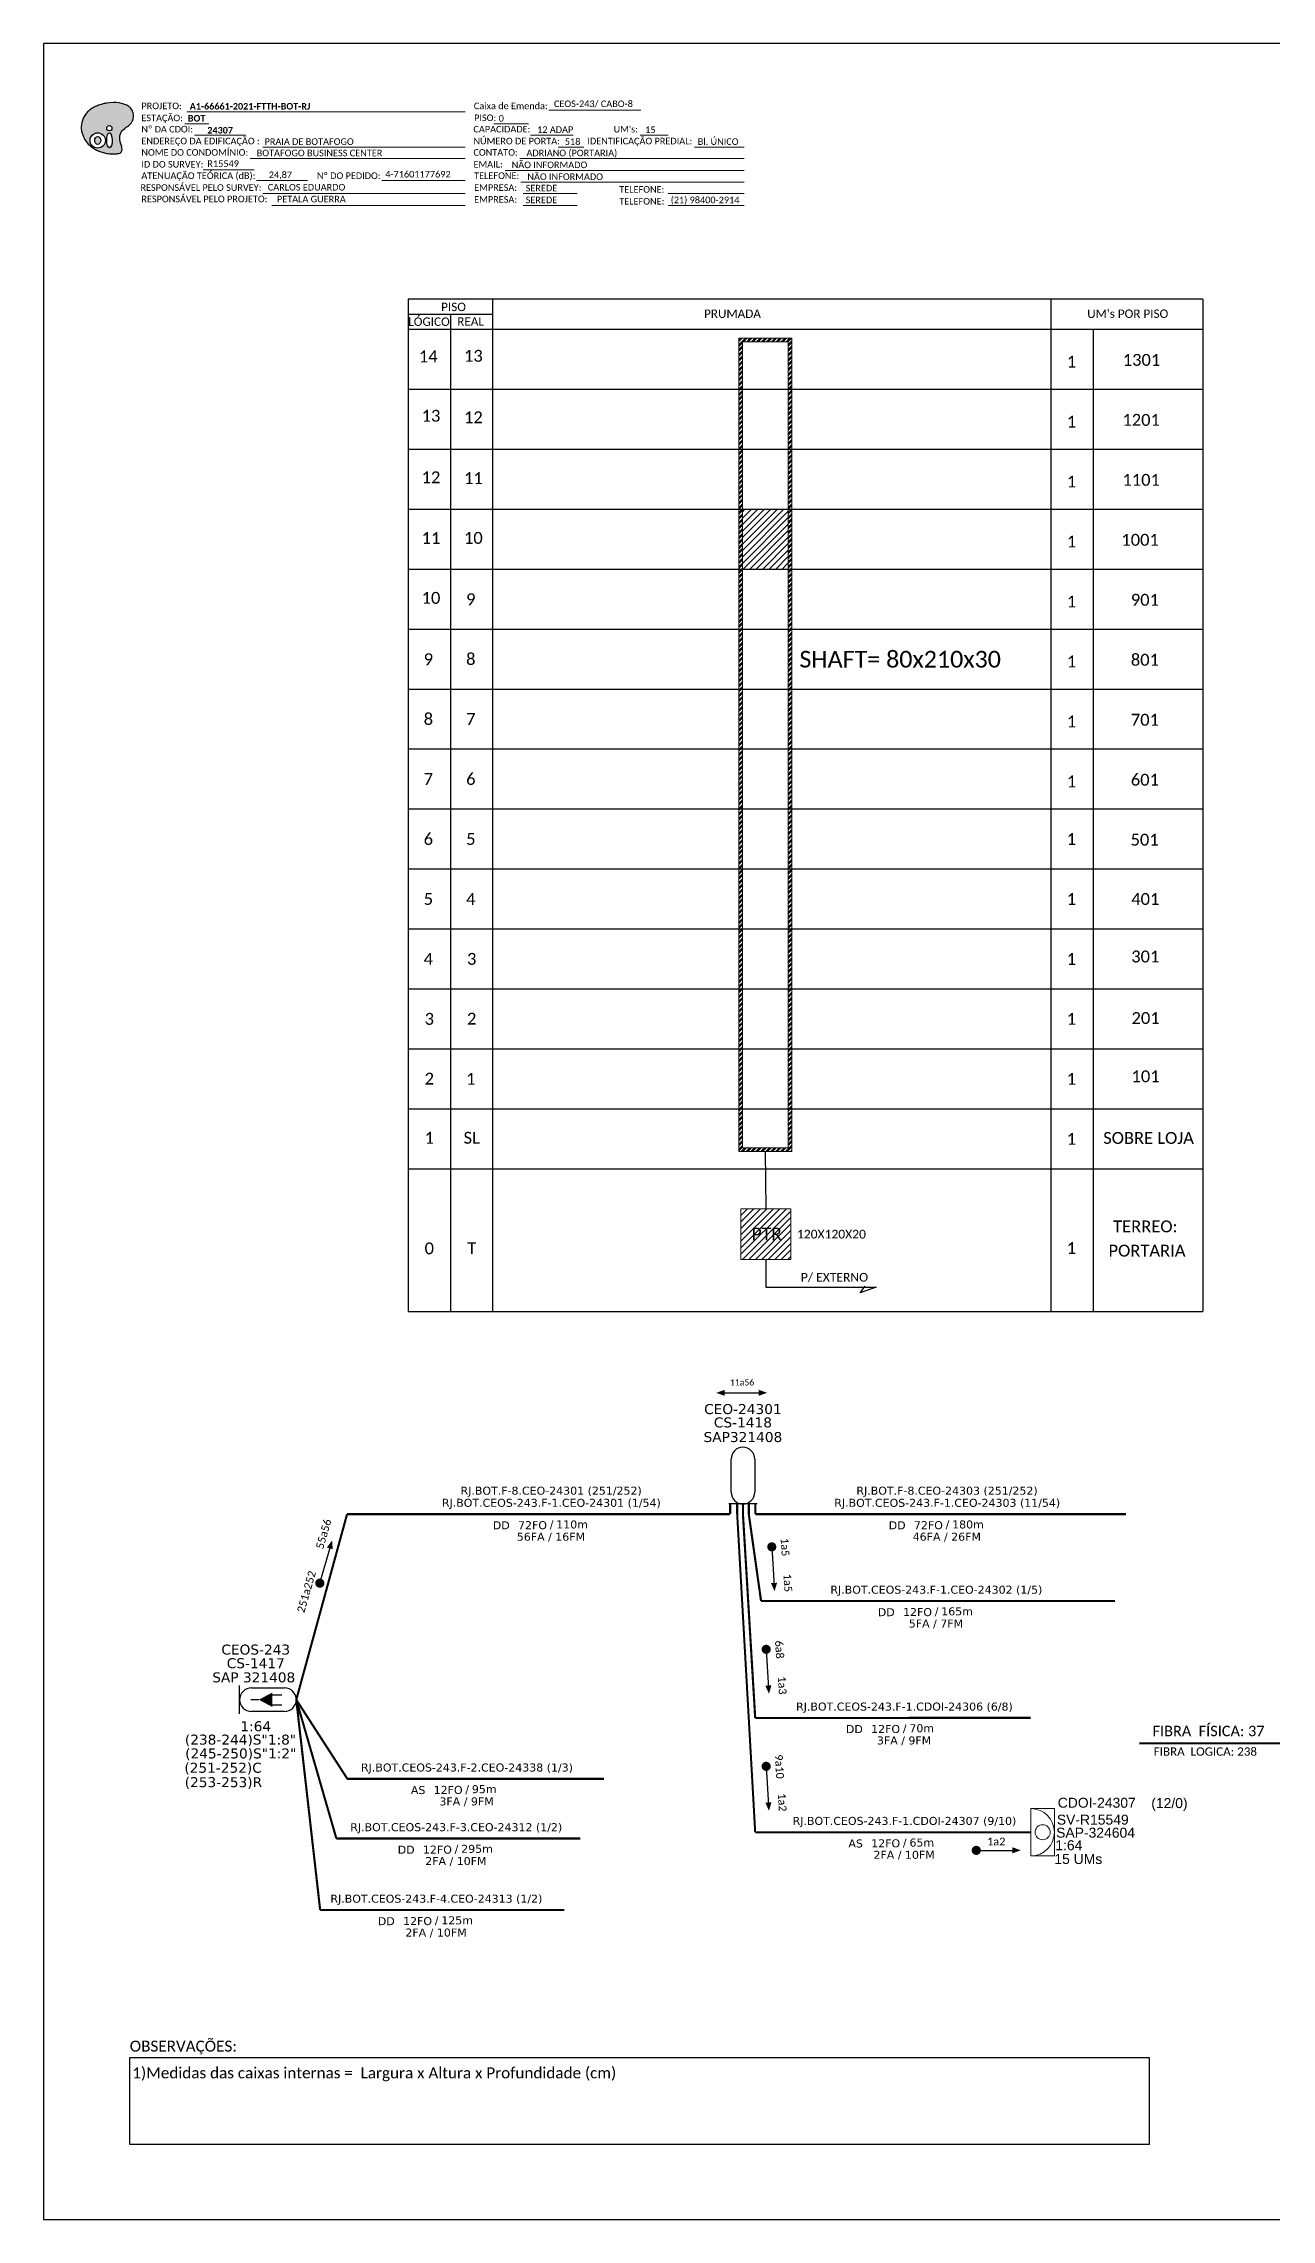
# Model space of a CAD drawing. Extents: x -4 to 839, y 1 to 595.
# Drawn here: x -4 to 331, y 1 to 595 of the extents above; entities that cross this region are included whole.
import ezdxf
from ezdxf.enums import TextEntityAlignment as Align

# ---------------------------------------------------------------- set-up
doc = ezdxf.new("R2010")
doc.units = 0
for name, color, linetype, lineweight in [("20.0-LEGENDA DOS CDO'S", 1, 'Continuous', 0), ('20.1-CDO_INTERIOR', 1, 'Continuous', 0), ('40.1-ETIQUETAS', 1, 'Continuous', 20)]:
    doc.layers.add(name, color=color, linetype=linetype, lineweight=lineweight)
for name, color, linetype in [('20.4-CEOS', 1, 'Continuous'), ('CAP a instalar', 1, 'Continuous'), ('SETA', 7, 'Continuous'), ('UNIFILAR', 7, 'Continuous')]:
    doc.layers.add(name, color=color, linetype=linetype)
doc.styles.add('ARIAL', font='arial.ttf')
doc.styles.add('MtXpl_Calibri', font='calibri.ttf')
doc.styles.add('siredit', font='verdana.ttf')
doc.styles.add('WMF-Calibri0', font='calibri.ttf')
doc.styles.add('WMF-Calibri1', font='calibrib.ttf')
doc.linetypes.add('FENCELINE1', pattern='A,0.25,-0.1,[133,ltypeshp.shx,S=0.1,R=0,X=-0.1,Y=0],-0.1,1', length=1.45)

# ---------------------------------------------------------------- blocks, each defined once
blk = doc.blocks.new('OI')
h = blk.add_hatch(color=40)
edge = h.paths.add_edge_path()
edge.add_spline(control_points=[(4.35, -0.67), (3.92, -0.99), (3.26, -1.5), (2.81, -2.59), (2.9, -3.5), (3.06, -4.27), (3.31, -4.85), (3.37, -5.39), (3.4, -5.88), (3.2, -6.4), (2.54, -6.61), (1.65, -6.63), (0.55, -6.67), (-0.56, -6.42), (-1.61, -6.14), (-2.77, -5.61), (-3.92, -4.77), (-4.89, -3.7), (-5.34, -2.65), (-5.6, -1.94), (-5.85, -0.96), (-5.71, 0.47), (-5.1, 2.02), (-4.14, 3.02), (-3.3, 3.61), (-2.37, 4.16), (-1.36, 4.44), (-0.56, 4.7), (0.79, 4.85), (2.24, 4.97), (3.79, 4.57), (4.67, 4.21), (5.44, 3.65), (5.76, 2.99), (6.03, 2.21), (6.01, 1.46), (5.72, 0.64), (5.31, 0.08), (4.88, -0.38), (4.51, -0.55), (4.35, -0.67)], knot_values=[0, 0, 0, 0, 1.60434, 2.417191, 3.427595, 4.282808, 4.776746, 5.304182, 5.888771, 6.258406, 6.858137, 7.79129, 8.986195, 10.124242, 11.187857, 12.242908, 13.953784, 15.414161, 16.515391, 17.349188, 17.675853, 19.552021, 21.515531, 22.568638, 23.63245, 24.621084, 25.782718, 26.745347, 27.142653, 29.870543, 31.004649, 31.921532, 32.709589, 33.801391, 34.042471, 35.192333, 35.971461, 36.628871, 37.254359, 37.836911, 37.836911, 37.836911, 37.836911], degree=3, periodic=0)
h.paths.add_polyline_path([(1.13, -0.87, -1), (-0.04, -0.87, -1)], flags=16)
edge = h.paths.add_edge_path(flags=16)
edge.add_ellipse((0.56, -3.59), major_axis=(-0.02, 1.71), ratio=0.361305, start_angle=0, end_angle=360)
h.paths.add_polyline_path([(-0.36, -3.62, -1), (-3.8, -3.62, -1)], flags=16)
edge = h.paths.add_edge_path(flags=0)
edge.add_ellipse((-2.08, -3.62), major_axis=(0, 0.885), ratio=0.758294, start_angle=0, end_angle=360)
at = {"color": 40}
for centre, radius in [((-2.08, -3.62), 1.72), ((0.54, -0.87), 0.587)]:
    blk.add_circle(centre, radius, dxfattribs=at)
blk.add_ellipse((-2.08, -3.62), major_axis=(0, 0.885), ratio=0.758294, start_param=-3.141592653589792, end_param=3.141592653589792, dxfattribs=at)
blk.add_ellipse((0.56, -3.59), major_axis=(-0.02, 1.71), ratio=0.361305, dxfattribs=at)
at = {"color": 40, "start_tangent": (-0.800898, -0.598801), "end_tangent": (-0.800898, -0.598801)}
blk.add_spline([(4.35, -0.67), (3.2, -1.78), (2.9, -2.54), (2.92, -3.55), (3.12, -4.38), (3.28, -4.85), (3.37, -5.37), (3.35, -5.95), (3.2, -6.29), (2.66, -6.55), (1.73, -6.63), (0.54, -6.62), (-0.58, -6.41), (-1.6, -6.11), (-2.56, -5.67), (-3.95, -4.67), (-4.89, -3.56), (-5.37, -2.56), (-5.64, -1.78), (-5.72, -1.46), (-5.63, 0.42), (-4.84, 2.22), (-4.13, 2.99), (-3.27, 3.62), (-2.4, 4.09), (-1.3, 4.47), (-0.37, 4.72), (0.02, 4.77), (2.75, 4.8), (3.85, 4.53), (4.69, 4.16), (5.31, 3.68), (5.85, 2.73), (5.93, 2.5), (5.94, 1.35), (5.67, 0.62), (5.29, 0.08), (4.84, -0.36), (4.35, -0.67)], degree=3, dxfattribs=at)
blk = doc.blocks.new('CEOS_RP_CT_DRT')
at = {"layer": '20.4-CEOS', "color": 0}
for p, q in [((-4.54, 1.19), (-1.19, 1.19)), ((-1.19, -1.19), (-4.54, -1.19))]:
    blk.add_line(p, q, dxfattribs=at)
for points in [[(-5.73, -1.43), (-5.73, 1.44)], [(-3.79, 0), (-4.59, 0)], [(-2.47, 0.48), (-1.45, 0.48)], [(-2.47, -0.52), (-1.45, -0.52)]]:
    blk.add_lwpolyline(points, dxfattribs=at)
blk.add_lwpolyline([(-3.79, 0, 0, 1.47, 0), (-2.41, 0, 1.47, 1.47, 0)], format="xyseb", dxfattribs=at)
for centre, start, end in [((-4.54, 0), 90, 270), ((-1.19, 0), 270, 90)]:
    blk.add_arc(centre, 1.19, start, end, dxfattribs=at)
at = {"layer": '20.4-CEOS', "color": 7, "style": 'siredit'}
for tag, p in [('Nº_DA_CEOS', (-2.86, 5.6)), ('LOCAL', (-2.86, 4.24)), ('SAP', (-2.86, 2.78)), ('RACIO_SPLITAGEM', (-2.86, -1.88)), ('FIBRAS_SPLITTER', (-2.86, -3.58)), ('RESERVA_FINAIS', (-2.86, -6.39)), ('FIBRAS_TOP_C', (-2.86, -5.08))]:
    blk.add_attdef(tag, text='', height=1.01, dxfattribs=at).set_placement(p, align=Align.TOP_CENTER)
blk = doc.blocks.new('ETIQUETA_RS5F')
at = {"layer": '40.1-ETIQUETAS', "color": 0, "style": 'siredit'}
blk.add_text('/', height=1.5, dxfattribs=at).set_placement((1.58, -1.95), align=Align.MIDDLE_RIGHT)
for tag, p in [('ETIQUETA_R_PRIMARIA', (1.21, 4.1)), ('ETIQUETA_R_SECUNDARIA', (1.21, 2.1)), ('F_ATIVAS/F_MORTAS', (1.14, -4.24))]:
    blk.add_attdef(tag, text='', height=1.5, dxfattribs=at).set_placement(p, align=Align.MIDDLE_CENTER)
for tag, p in [('TIPO_CABO', (-6.58, -2.12)), ('CAP_CABO', (0.4, -2.09))]:
    blk.add_attdef(tag, text='', height=1.5, dxfattribs=at).set_placement(p, align=Align.MIDDLE_RIGHT)
blk.add_attdef('METROS', text='', height=1.5, dxfattribs=at).set_placement((2.14, -1.95), align=Align.MIDDLE_LEFT)
for tag, p in [('FUSÃO_1', (0.85, -8.39)), ('FUSÃO_2', (0.85, -10.6)), ('FUSÃO_3', (0.85, -12.93)), ('FUSÃO_4', (0.85, -15.14)), ('FUSÃO_5', (0.85, -17.16))]:
    blk.add_attdef(tag, text='', height=1.5, dxfattribs=at).set_placement(p, align=Align.CENTER)
blk = doc.blocks.new('SAN')
at = {"layer": 'SETA'}
blk.add_lwpolyline([(-2.58, 0), (6.02, 0)], dxfattribs=at)
for points in [[(-2.1, -0.66), (-3.93, 0), (-2.1, 0.67)], [(5.33, 0.68), (7.16, 0.01), (5.33, -0.65)]]:
    blk.add_solid(points, dxfattribs=at)

msp = doc.modelspace()

# ---------------------------------------------------------------- hatches: boundary and pattern name
h = msp.add_hatch()
h.set_pattern_fill('ANSI32', color=3, scale=0.1)
h.set_pattern_definition([(45, (-7453.4065, 2643.7714), (-0.67351921, 0.67351921), []), (45, (-7452.9575, 2643.7714), (-0.67351921, 0.67351921), [])])
h.paths.add_polyline_path([(185.93, 514.86), (200.44, 514.86), (200.44, 292.78), (185.93, 292.78)])
h.paths.add_polyline_path([(186.93, 513.86), (199.44, 513.86), (199.44, 293.78), (186.93, 293.78)], flags=16)
h = msp.add_hatch()
h.set_pattern_fill('ANSI31', color=1, scale=10, style=0)
h.set_pattern_definition([(45, (-425.7485, 70.4477), (-0.8838835, 0.8838835), [])])
h.paths.add_polyline_path([(199.44, 468.17), (186.93, 468.17), (186.93, 451.8), (199.44, 451.8)])
h.paths.add_polyline_path([(197.75, 458.76), (197.75, 463.91)], flags=16)
h = msp.add_hatch()
h.set_pattern_fill('ANSI31', color=1, scale=10, style=0)
h.set_pattern_definition([(45, (-425.0731, -120.6049), (-0.8838835, 0.8838835), [])])
h.paths.add_polyline_path([(186.55, 263.36), (200.12, 263.36), (200.12, 277.12), (186.55, 277.12)])
h.paths.add_polyline_path([(188.55, 267.71), (198.63, 267.71), (198.63, 272.86), (188.55, 272.86)], flags=24)

# ---------------------------------------------------------------- linework, layer by layer
for p, q in [((837.17, 595.26), (-3.83, 595.26)), ((-3.83, 595.26), (-3.83, 1.26)), ((-3.83, 1.26), (837.17, 1.26))]:
    msp.add_line(p, q)
at = {"color": 1, "linetype": 'Continuous', "lineweight": 60}
msp.add_line((338.79, 131.29, 1.25), (295.35, 131.15, 1.25), dxfattribs=at)
at = {"color": 7, "lineweight": 0}
for points in [[(35.28, 576.58), (111.25, 576.58)], [(134.09, 577.07), (159.22, 577.07)], [(34.76, 573.3), (41.31, 573.3)], [(119.05, 573.34), (128.53, 573.34)], [(37.42, 570.23), (51.37, 570.23)], [(55.99, 566.99), (111.25, 566.99)], [(129.1, 570.23), (140.71, 570.23)], [(136.68, 566.99), (143.62, 566.99)], [(159.04, 570.23), (166.7, 570.23)], [(173.85, 566.99), (187.41, 566.99)], [(39.74, 560.82), (53.69, 560.82)], [(52.58, 563.88), (111.25, 563.88)], [(122.17, 560.64), (187.44, 560.64)], [(126.21, 563.88), (187.44, 563.88)], [(54.28, 557.85), (68.22, 557.85)], [(55.99, 554.29), (111.25, 554.29)], [(88.51, 557.85), (111.27, 557.85)], [(126.46, 557.41), (187.44, 557.41)], [(127.07, 554.29), (141.86, 554.29)], [(166.67, 554.29), (187.44, 554.29)], [(58.48, 551.06), (111.25, 551.06)], [(127.07, 551.06), (141.86, 551.06)], [(166.67, 551.06), (187.44, 551.06)]]:
    msp.add_lwpolyline(points, dxfattribs=at)
at = {"color": 0}
for points in [[(312.6, 525.51), (95.68, 525.51)], [(95.68, 521.4), (118.83, 521.4)], [(95.68, 517.28), (312.6, 517.28)]]:
    msp.add_lwpolyline(points, dxfattribs=at)
for points in [[(95.68, 525.51), (95.68, 249.13)], [(118.83, 249.13), (118.83, 525.51)], [(271.16, 525.51), (271.16, 249.13)], [(312.6, 525.51), (312.6, 249.13)], [(95.68, 517.28), (312.6, 517.28)], [(107.26, 521.4), (107.26, 249.13)], [(282.73, 249.13), (282.73, 517.28)], [(95.68, 500.91), (312.6, 500.91)], [(95.68, 484.54), (312.6, 484.54)], [(95.68, 468.17), (312.6, 468.17)], [(95.68, 451.8), (312.6, 451.8)], [(95.68, 435.43), (312.6, 435.43)], [(95.68, 419.05), (312.6, 419.05)], [(95.68, 402.68), (312.6, 402.68)], [(95.68, 386.31), (312.6, 386.31)], [(95.68, 369.94), (312.6, 369.94)], [(95.68, 353.57), (312.6, 353.57)], [(95.68, 337.19), (312.6, 337.19)], [(95.68, 320.82), (312.6, 320.82)], [(95.68, 304.45), (312.6, 304.45)], [(95.68, 288.08), (312.6, 288.08)], [(95.68, 249.13), (312.6, 249.13)]]:
    msp.add_lwpolyline(points)
at = {"color": 2, "lineweight": 0}
for points in [[(185.93, 514.86), (200.44, 514.86), (200.44, 292.78), (185.93, 292.78)], [(186.93, 513.86), (199.44, 513.86), (199.44, 293.78), (186.93, 293.78)]]:
    msp.add_lwpolyline(points, close=True, dxfattribs=at)
at = {"color": 3}
msp.add_lwpolyline([(193.19, 292.78), (193.33, 277.12)], dxfattribs=at)
at = {"color": 1, "lineweight": 0}
msp.add_lwpolyline([(186.55, 277.12), (200.12, 277.12), (200.12, 263.36), (186.55, 263.36)], close=True, dxfattribs=at)
at = {"color": 1}
for points in [[(193.33, 263.36), (193.33, 255.79), (223.47, 255.79)], [(219.06, 254.2), (220.46, 256.03)], [(223.47, 255.79), (219.06, 254.2)]]:
    msp.add_lwpolyline(points, dxfattribs=at)
at = {"const_width": 1.25, "elevation": 1.25}
for points in [[(194.92, 185.49, 1), (194.99, 184.25, 1)], [(193.39, 157.52, 1), (193.46, 156.27, 1)], [(193.39, 125.58, 1), (193.46, 124.33, 1)], [(250.16, 102.02, 1), (251.4, 102.02, 1)]]:
    msp.add_lwpolyline(points, format="xyb", close=True, dxfattribs=at)
at = {"const_width": 1.25}
msp.add_lwpolyline([(71.41, 174.35, 1), (71.76, 175.55, 1)], format="xyb", close=True, dxfattribs=at)
at = {"color": 0}
msp.add_lwpolyline([(19.73, 45.46), (297.98, 45.46), (297.98, 21.75), (19.73, 21.75)], close=True, dxfattribs=at)
at = {"layer": '20.1-CDO_INTERIOR', "color": 1, "lineweight": 18, "elevation": 1.25}
msp.add_lwpolyline([(272.11, 100.52), (272.11, 113.42), (265.66, 113.42), (265.66, 100.52)], close=True, dxfattribs=at)
at = {"layer": '20.1-CDO_INTERIOR', "color": 1, "lineweight": 18}
msp.add_circle((268.89, 106.97, 1.25), 2.06, dxfattribs=at)
msp.add_arc((265.66, 106.97, 1.25), 6.45, 270, 90, dxfattribs=at)
at = {"layer": '20.4-CEOS', "color": 5}
for p, q in [((183.86, 199.81, 1.25), (183.86, 208.84, 1.25)), ((190.29, 208.84, 1.25), (190.29, 199.81, 1.25)), ((190.95, 196.6, 1.25), (183.2, 196.6, 1.25))]:
    msp.add_line(p, q, dxfattribs=at)
for centre, start, end in [((187.07, 208.84, 1.25), 0, 180), ((187.07, 199.81, 1.25), 180, 0)]:
    msp.add_arc(centre, 3.22, start, end, dxfattribs=at)
at = {"layer": 'CAP a instalar', "color": 7, "linetype": 'FENCELINE1', "ltscale": 7, "const_width": 0.583, "elevation": 1.25}
for points in [[(183.58, 193.81), (183.58, 196.6)], [(79.11, 121.54), (65.16, 143.15)], [(79.03, 121.54), (149.16, 121.54)]]:
    msp.add_lwpolyline(points, dxfattribs=at)
at = {"layer": 'CAP a instalar', "color": 1, "ltscale": 7, "const_width": 0.583, "elevation": 1.25}
msp.add_lwpolyline([(185.51, 193.81), (185.51, 196.6)], dxfattribs=at)
at = {"layer": 'CAP a instalar', "color": 8, "ltscale": 7, "const_width": 0.583, "elevation": 1.25}
for points in [[(187.08, 193.81), (187.08, 196.6)], [(188.68, 193.81), (188.68, 196.6)], [(190.43, 138.17), (187.08, 193.81)], [(192.03, 170.09), (188.68, 193.81)], [(192.03, 170.09), (288.67, 170.09)], [(71.68, 85.74), (65.16, 143.15)], [(190.43, 138.17), (265.64, 138.19)], [(71.68, 85.74), (138.31, 85.74)]]:
    msp.add_lwpolyline(points, dxfattribs=at)
at = {"layer": 'CAP a instalar', "color": 7, "ltscale": 7, "const_width": 0.583, "elevation": 1.25}
for points in [[(190.48, 193.81), (190.48, 196.6)], [(65.16, 143.15), (79.03, 193.81)], [(79.03, 193.81), (183.58, 193.81)], [(190.48, 193.81), (291.64, 193.81)], [(65.16, 143.15), (76.11, 105.25)], [(76.11, 105.25), (142.74, 105.25)]]:
    msp.add_lwpolyline(points, dxfattribs=at)
at = {"layer": 'CAP a instalar', "linetype": 'FENCELINE1', "ltscale": 7, "const_width": 0.546, "elevation": 1.25}
for points in [[(190.43, 106.95), (185.51, 193.81)], [(190.43, 106.95), (265.64, 106.97)]]:
    msp.add_lwpolyline(points, dxfattribs=at)
at = {"layer": 'SETA'}
msp.add_lwpolyline([(71.58, 174.95), (74.56, 185.27)], dxfattribs=at)
msp.add_lwpolyline([(71.58, 174.95), (74.56, 185.27)], dxfattribs=at)
at = {"layer": 'SETA', "elevation": 1.25}
for points in [[(194.96, 184.87), (195.6, 174.15)], [(193.43, 156.89), (194.08, 146.18)], [(193.43, 124.95), (194.08, 114.24)], [(250.78, 102.02), (261.52, 102.02)]]:
    msp.add_lwpolyline(points, dxfattribs=at)
at = {"layer": 'SETA'}
for points in [[(73.51, 184.68), (74.94, 186.64), (75.11, 184.21)], [(73.51, 184.68), (74.94, 186.64), (75.11, 184.21)], [(196.4, 175.07, 1.25), (195.71, 172.73, 1.25), (194.74, 174.97, 1.25)], [(194.87, 147.09, 1.25), (194.18, 144.75, 1.25), (193.21, 146.99, 1.25)], [(194.87, 115.15, 1.25), (194.18, 112.81, 1.25), (193.21, 115.05, 1.25)], [(260.65, 102.87, 1.25), (262.94, 102.04, 1.25), (260.65, 101.21, 1.25)]]:
    msp.add_solid(points, dxfattribs=at)

# ---------------------------------------------------------------- block references
at = {"color": 7, "xscale": 1.213923925163967, "yscale": 1.213923925163967, "zscale": 1.213923925163967, "rotation": 0.1532896023949059}
msp.add_blockref('OI', (13.47, 573.2), dxfattribs=at)
at = {"layer": '20.4-CEOS', "color": 7}
ref = msp.add_blockref('CEOS_RP_CT_DRT', (65.16, 143.14, 1.25), dxfattribs=dict(at, xscale=2.699363232930063, yscale=2.699363232930063, zscale=2.699363226394669))
ref.add_attrib('Nº_DA_CEOS', 'CEOS-243', dxfattribs={"color": 7, "height": 2.725, "style": 'siredit'}).set_placement((54.1, 158.2, 1.25), align=Align.TOP_CENTER)
ref.add_attrib('LOCAL', 'CS-1417', dxfattribs={"color": 7, "height": 2.725, "style": 'siredit'}).set_placement((54.1, 154.48, 1.25), align=Align.TOP_CENTER)
ref.add_attrib('SAP', 'SAP 321408', dxfattribs={"color": 7, "height": 2.725, "style": 'siredit'}).set_placement((53.55, 150.61, 1.25), align=Align.TOP_CENTER)
ref.add_attrib('RACIO_SPLITAGEM', '1:64', dxfattribs={"color": 7, "height": 2.725, "style": 'siredit'}).set_placement((54.1, 137.26, 1.25), align=Align.TOP_CENTER)
ref.add_attrib('FIBRAS_SPLITTER', '(238-244)S"1:8"', dxfattribs={"color": 7, "height": 2.7255, "style": 'siredit'}).set_placement((49.94, 133.62, 1.25), align=Align.TOP_CENTER)
ref.add_attrib('FIBRAS_TOP_C', '(251-252)C', dxfattribs={"color": 7, "height": 2.725, "style": 'siredit'}).set_placement((45.18, 125.94, 1.25), align=Align.TOP_CENTER)
ref.add_attrib('RESERVA_FINAIS', '(253-253)R', dxfattribs={"color": 7, "height": 2.725, "style": 'siredit'}).set_placement((45.27, 122, 1.25), align=Align.TOP_CENTER)
at = {"layer": '40.1-ETIQUETAS', "color": 7}
ref = msp.add_blockref('ETIQUETA_RS5F', (133.05, 193.84, 1.25), dxfattribs=dict(at, xscale=1.456532845376902, yscale=1.456532845376902, zscale=1.456532845376902))
ref.add_attrib('ETIQUETA_R_PRIMARIA', 'RJ.BOT.F-8.CEO-24301 (251/252)', dxfattribs={"color": 0, "height": 2.1848, "style": 'siredit'}).set_placement((134.73, 200.21, 1.25), align=Align.MIDDLE_CENTER)
ref.add_attrib('ETIQUETA_R_SECUNDARIA', 'RJ.BOT.CEOS-243.F-1.CEO-24301 (1/54)', dxfattribs={"color": 0, "height": 2.1848, "style": 'siredit'}).set_placement((134.78, 196.9, 1.25), align=Align.MIDDLE_CENTER)
ref.add_attrib('TIPO_CABO', 'DD', dxfattribs={"color": 0, "height": 2.185, "style": 'siredit'}).set_placement((123.42, 190.76, 1.25), align=Align.MIDDLE_RIGHT)
ref.add_attrib('CAP_CABO', '72FO', dxfattribs={"color": 0, "height": 2.185, "style": 'siredit'}).set_placement((133.59, 190.79, 1.25), align=Align.MIDDLE_RIGHT)
ref.add_attrib('METROS', '110m', dxfattribs={"color": 0, "height": 2.185, "style": 'siredit'}).set_placement((136.13, 190.99, 1.25), align=Align.MIDDLE_LEFT)
ref.add_attrib('F_ATIVAS/F_MORTAS', '56FA / 16FM', dxfattribs={"color": 0, "height": 2.1848, "style": 'siredit'}).set_placement((134.67, 187.65, 1.25), align=Align.MIDDLE_CENTER)
ref = msp.add_blockref('ETIQUETA_RS5F', (241.11, 193.84, 1.25), dxfattribs=dict(at, xscale=1.456532845376902, yscale=1.456532845376902, zscale=1.456532845376902))
ref.add_attrib('ETIQUETA_R_PRIMARIA', 'RJ.BOT.F-8.CEO-24303 (251/252)', dxfattribs={"color": 0, "height": 2.1848, "style": 'siredit'}).set_placement((242.79, 200.21, 1.25), align=Align.MIDDLE_CENTER)
ref.add_attrib('ETIQUETA_R_SECUNDARIA', 'RJ.BOT.CEOS-243.F-1.CEO-24303 (11/54)', dxfattribs={"color": 0, "height": 2.1848, "style": 'siredit'}).set_placement((242.84, 196.9, 1.25), align=Align.MIDDLE_CENTER)
ref.add_attrib('TIPO_CABO', 'DD', dxfattribs={"color": 0, "height": 2.185, "style": 'siredit'}).set_placement((231.48, 190.76, 1.25), align=Align.MIDDLE_RIGHT)
ref.add_attrib('CAP_CABO', '72FO', dxfattribs={"color": 0, "height": 2.185, "style": 'siredit'}).set_placement((241.65, 190.79, 1.25), align=Align.MIDDLE_RIGHT)
ref.add_attrib('METROS', '180m', dxfattribs={"color": 0, "height": 2.185, "style": 'siredit'}).set_placement((244.19, 190.99, 1.25), align=Align.MIDDLE_LEFT)
ref.add_attrib('F_ATIVAS/F_MORTAS', '46FA / 26FM', dxfattribs={"color": 0, "height": 2.1848, "style": 'siredit'}).set_placement((242.73, 187.65, 1.25), align=Align.MIDDLE_CENTER)
at = {"layer": '40.1-ETIQUETAS', "color": 8}
ref = msp.add_blockref('ETIQUETA_RS5F', (238.15, 170.12, 1.25), dxfattribs=dict(at, xscale=1.456532845376902, yscale=1.456532845376902, zscale=1.456532845376902))
ref.add_attrib('ETIQUETA_R_SECUNDARIA', 'RJ.BOT.CEOS-243.F-1.CEO-24302 (1/5)', dxfattribs={"color": 0, "height": 2.1848, "style": 'siredit'}).set_placement((239.87, 173.18, 1.25), align=Align.MIDDLE_CENTER)
ref.add_attrib('TIPO_CABO', 'DD', dxfattribs={"color": 0, "height": 2.185, "style": 'siredit'}).set_placement((228.51, 167.04, 1.25), align=Align.MIDDLE_RIGHT)
ref.add_attrib('CAP_CABO', '12FO', dxfattribs={"color": 0, "height": 2.185, "style": 'siredit'}).set_placement((238.68, 167.07, 1.25), align=Align.MIDDLE_RIGHT)
ref.add_attrib('METROS', '165m', dxfattribs={"color": 0, "height": 2.185, "style": 'siredit'}).set_placement((241.22, 167.27, 1.25), align=Align.MIDDLE_LEFT)
ref.add_attrib('F_ATIVAS/F_MORTAS', '5FA / 7FM', dxfattribs={"color": 0, "height": 2.185, "style": 'siredit'}).set_placement((239.76, 163.94, 1.25), align=Align.MIDDLE_CENTER)
ref = msp.add_blockref('ETIQUETA_RS5F', (229.44, 138.21, 1.25), dxfattribs=dict(at, xscale=1.456532845376902, yscale=1.456532845376902, zscale=1.456532845376902))
ref.add_attrib('ETIQUETA_R_SECUNDARIA', 'RJ.BOT.CEOS-243.F-1.CDOI-24306 (6/8)', dxfattribs={"color": 0, "height": 2.1848, "style": 'siredit'}).set_placement((231.16, 141.27, 1.25), align=Align.MIDDLE_CENTER)
ref.add_attrib('TIPO_CABO', 'DD', dxfattribs={"color": 0, "height": 2.185, "style": 'siredit'}).set_placement((219.8, 135.13, 1.25), align=Align.MIDDLE_RIGHT)
ref.add_attrib('CAP_CABO', '12FO', dxfattribs={"color": 0, "height": 2.185, "style": 'siredit'}).set_placement((229.97, 135.16, 1.25), align=Align.MIDDLE_RIGHT)
ref.add_attrib('METROS', '70m', dxfattribs={"color": 0, "height": 2.185, "style": 'siredit'}).set_placement((232.51, 135.36, 1.25), align=Align.MIDDLE_LEFT)
ref.add_attrib('F_ATIVAS/F_MORTAS', '3FA / 9FM', dxfattribs={"color": 0, "height": 2.185, "style": 'siredit'}).set_placement((231.06, 132.03, 1.25), align=Align.MIDDLE_CENTER)
at = {"layer": '40.1-ETIQUETAS', "color": 7}
ref = msp.add_blockref('ETIQUETA_RS5F', (110.03, 121.57, 1.25), dxfattribs=dict(at, xscale=1.456532845376902, yscale=1.456532845376902, zscale=1.456532845376902))
ref.add_attrib('ETIQUETA_R_SECUNDARIA', 'RJ.BOT.CEOS-243.F-2.CEO-24338 (1/3)', dxfattribs={"color": 0, "height": 2.1848, "style": 'siredit'}).set_placement((111.75, 124.64, 1.25), align=Align.MIDDLE_CENTER)
ref.add_attrib('TIPO_CABO', 'AS', dxfattribs={"color": 0, "height": 2.185, "style": 'siredit'}).set_placement((100.39, 118.49, 1.25), align=Align.MIDDLE_RIGHT)
ref.add_attrib('CAP_CABO', '12FO', dxfattribs={"color": 0, "height": 2.185, "style": 'siredit'}).set_placement((110.56, 118.52, 1.25), align=Align.MIDDLE_RIGHT)
ref.add_attrib('METROS', '95m', dxfattribs={"color": 0, "height": 2.185, "style": 'siredit'}).set_placement((113.1, 118.73, 1.25), align=Align.MIDDLE_LEFT)
ref.add_attrib('F_ATIVAS/F_MORTAS', '3FA / 9FM', dxfattribs={"color": 0, "height": 2.185, "style": 'siredit'}).set_placement((111.64, 115.39, 1.25), align=Align.MIDDLE_CENTER)
ref = msp.add_blockref('ETIQUETA_RS5F', (107.1, 105.28, 1.25), dxfattribs=dict(at, xscale=1.456532845376902, yscale=1.456532845376902, zscale=1.456532845376902))
ref.add_attrib('ETIQUETA_R_SECUNDARIA', 'RJ.BOT.CEOS-243.F-3.CEO-24312 (1/2)', dxfattribs={"color": 0, "height": 2.1848, "style": 'siredit'}).set_placement((108.82, 108.35, 1.25), align=Align.MIDDLE_CENTER)
ref.add_attrib('TIPO_CABO', 'DD', dxfattribs={"color": 0, "height": 2.185, "style": 'siredit'}).set_placement((97.46, 102.2, 1.25), align=Align.MIDDLE_RIGHT)
ref.add_attrib('CAP_CABO', '12FO', dxfattribs={"color": 0, "height": 2.185, "style": 'siredit'}).set_placement((107.63, 102.23, 1.25), align=Align.MIDDLE_RIGHT)
ref.add_attrib('METROS', '295m', dxfattribs={"color": 0, "height": 2.185, "style": 'siredit'}).set_placement((110.18, 102.44, 1.25), align=Align.MIDDLE_LEFT)
ref.add_attrib('F_ATIVAS/F_MORTAS', '2FA / 10FM', dxfattribs={"color": 0, "height": 2.185, "style": 'siredit'}).set_placement((108.72, 99.1, 1.25), align=Align.MIDDLE_CENTER)
at = {"layer": '40.1-ETIQUETAS', "color": 1}
ref = msp.add_blockref('ETIQUETA_RS5F', (229.45, 106.99, 1.25), dxfattribs=dict(at, xscale=1.456532845376902, yscale=1.456532845376902, zscale=1.456532845376902))
ref.add_attrib('ETIQUETA_R_SECUNDARIA', 'RJ.BOT.CEOS-243.F-1.CDOI-24307 (9/10)', dxfattribs={"color": 0, "height": 2.1848, "style": 'siredit'}).set_placement((231.17, 110.06, 1.25), align=Align.MIDDLE_CENTER)
ref.add_attrib('TIPO_CABO', 'AS', dxfattribs={"color": 0, "height": 2.185, "style": 'siredit'}).set_placement((219.82, 103.91, 1.25), align=Align.MIDDLE_RIGHT)
ref.add_attrib('CAP_CABO', '12FO', dxfattribs={"color": 0, "height": 2.185, "style": 'siredit'}).set_placement((229.99, 103.95, 1.25), align=Align.MIDDLE_RIGHT)
ref.add_attrib('METROS', '65m', dxfattribs={"color": 0, "height": 2.185, "style": 'siredit'}).set_placement((232.53, 104.15, 1.25), align=Align.MIDDLE_LEFT)
ref.add_attrib('F_ATIVAS/F_MORTAS', '2FA / 10FM', dxfattribs={"color": 0, "height": 2.185, "style": 'siredit'}).set_placement((231.07, 100.81, 1.25), align=Align.MIDDLE_CENTER)
at = {"layer": '40.1-ETIQUETAS', "color": 8}
ref = msp.add_blockref('ETIQUETA_RS5F', (101.68, 85.77, 1.25), dxfattribs=dict(at, xscale=1.456532845376902, yscale=1.456532845376902, zscale=1.456532845376902))
ref.add_attrib('ETIQUETA_R_SECUNDARIA', 'RJ.BOT.CEOS-243.F-4.CEO-24313 (1/2)', dxfattribs={"color": 0, "height": 2.1848, "style": 'siredit'}).set_placement((103.4, 88.83, 1.25), align=Align.MIDDLE_CENTER)
ref.add_attrib('TIPO_CABO', 'DD', dxfattribs={"color": 0, "height": 2.185, "style": 'siredit'}).set_placement((92.04, 82.69, 1.25), align=Align.MIDDLE_RIGHT)
ref.add_attrib('CAP_CABO', '12FO', dxfattribs={"color": 0, "height": 2.185, "style": 'siredit'}).set_placement((102.21, 82.72, 1.25), align=Align.MIDDLE_RIGHT)
ref.add_attrib('METROS', '125m', dxfattribs={"color": 0, "height": 2.185, "style": 'siredit'}).set_placement((104.75, 82.92, 1.25), align=Align.MIDDLE_LEFT)
ref.add_attrib('F_ATIVAS/F_MORTAS', '2FA / 10FM', dxfattribs={"color": 0, "height": 2.185, "style": 'siredit'}).set_placement((103.3, 79.59, 1.25), align=Align.MIDDLE_CENTER)
at = {"layer": 'UNIFILAR', "color": 5, "lineweight": -3, "xscale": 1.248742167445406, "yscale": 1.248742167445406, "zscale": 1.248742167445406}
msp.add_blockref('SAN', (184.72, 226.91, 1.25), dxfattribs=at)

# ---------------------------------------------------------------- texts
at = {"color": 7, "lineweight": 0, "style": 'WMF-Calibri0'}
for s, height, p in [('PROJETO:', 1.793, (22.88, 577.33)), ('ESTAÇÃO:', 1.793, (22.88, 574.05)), ('Caixa de Emenda:', 1.7927, (113.63, 577.33)), ('Nº DA CDOI:', 1.7927, (22.88, 570.98)), ('CAPACIDADE:', 1.7927, (113.52, 570.98)), ('PISO:', 1.793, (113.7, 574.09)), ("UM's:", 1.793, (151.77, 570.98)), ('ENDEREÇO DA EDIFICAÇÃO :', 1.7927, (22.88, 567.74)), ('NOME DO CONDOMÍNIO:', 1.7927, (22.88, 564.63)), ('CONTATO:', 1.793, (113.52, 564.63)), ('NÚMERO DE PORTA:', 1.7927, (113.52, 567.74)), ('IDENTIFICAÇÃO PREDIAL:', 1.7927, (144.61, 567.74)), ('ATENUAÇÃO TEÓRICA (dB):', 1.7927, (22.88, 558.28)), ('ID DO SURVEY:', 1.7927, (22.88, 561.39)), ('Nº DO PEDIDO:', 1.7927, (70.8, 558.28)), ('EMAIL:', 1.793, (113.52, 561.39)), ('TELEFONE:', 1.793, (113.71, 558.28)), ('RESPONSÁVEL PELO SURVEY:', 1.7927, (22.63, 555.04)), ('RESPONSÁVEL PELO PROJETO:', 1.7927, (22.88, 551.93)), ('EMPRESA:', 1.793, (113.71, 555.04)), ('EMPRESA:', 1.793, (113.71, 551.8)), ('TELEFONE:', 1.793, (153.31, 554.54)), ('TELEFONE:', 1.793, (153.31, 551.3))]:
    msp.add_text(s, height=height, dxfattribs=at).set_placement(p)
at = {"color": 7}
for s, height, style, p in [('A1-66661-2021-FTTH-BOT-RJ', 1.7927, 'WMF-Calibri1', (36.07, 577.23)), ('CEOS-243/ CABO-8', 1.7927, 'WMF-Calibri0', (135.49, 577.91)), ('BOT', 1.793, 'WMF-Calibri1', (35.56, 573.95)), ('0', 1.79, 'WMF-Calibri0', (120.4, 573.94)), (' 12 ADAP', 1.793, 'WMF-Calibri0', (130.27, 570.85)), ('15', 1.793, 'WMF-Calibri0', (160.39, 570.83)), ('BOTAFOGO BUSINESS CENTER', 1.7927, 'WMF-Calibri0', (54.36, 564.48)), ('PRAIA DE BOTAFOGO', 1.7927, 'WMF-Calibri0', (56.5, 567.58)), ('ADRIANO (PORTARIA)', 1.7927, 'WMF-Calibri0', (127.99, 564.48)), ('518', 1.793, 'WMF-Calibri0', (138.46, 567.59)), ('Bl. ÚNICO', 1.793, 'WMF-Calibri0', (174.74, 567.59)), ('R15549', 1.793, 'WMF-Calibri0', (40.9, 561.56)), ('24,87', 1.793, 'WMF-Calibri0', (57.65, 558.52)), ('4-71601177692', 1.7927, 'WMF-Calibri0', (89.45, 558.69)), ('NÃO INFORMADO', 1.7927, 'WMF-Calibri0', (123.95, 561.24)), ('NÃO INFORMADO', 1.7927, 'WMF-Calibri0', (128.24, 558.01)), ('CARLOS EDUARDO', 1.7927, 'WMF-Calibri0', (57.39, 555.13)), ('PETALA GUERRA', 1.7927, 'WMF-Calibri0', (59.88, 551.9)), ('SEREDE', 1.793, 'WMF-Calibri0', (127.77, 554.89)), ('SEREDE', 1.793, 'WMF-Calibri0', (127.77, 551.66)), ('(21) 98400-2914', 1.7927, 'WMF-Calibri0', (167.37, 551.66)), ('1301 ', 3.24, 'WMF-Calibri0', (290.76, 507.27)), ('1201 ', 3.24, 'WMF-Calibri0', (290.66, 490.9)), ('1101 ', 3.24, 'WMF-Calibri0', (290.66, 474.53)), ('1001 ', 3.24, 'WMF-Calibri0', (290.37, 458.16)), ('901 ', 3.24, 'WMF-Calibri0', (292.96, 441.78)), ('801 ', 3.24, 'WMF-Calibri0', (292.96, 425.41)), ('701 ', 3.24, 'WMF-Calibri0', (292.96, 409.04)), ('601 ', 3.24, 'WMF-Calibri0', (292.96, 392.67)), ('501 ', 3.24, 'WMF-Calibri0', (292.89, 376.3)), ('401 ', 3.24, 'WMF-Calibri0', (293.07, 360.11)), ('301', 3.24, 'WMF-Calibri0', (293.07, 344.41)), ('201', 3.24, 'WMF-Calibri0', (293.15, 327.62)), ('101', 3.24, 'WMF-Calibri0', (293.15, 311.71)), ('SOBRE LOJA', 3.24, 'WMF-Calibri0', (285.42, 294.88)), ('TERREO:', 3.24, 'WMF-Calibri0', (288.13, 270.73)), ('PTR', 3.433, 'WMF-Calibri0', (189.41, 268.59)), ('120X120X20', 2.373, 'WMF-Calibri0', (201.82, 269.05)), ('PORTARIA', 3.24, 'WMF-Calibri0', (286.87, 264.12)), ('P/ EXTERNO', 2.373, 'WMF-Calibri0', (202.89, 257.28))]:
    msp.add_text(s, height=height, dxfattribs=dict(at, style=style)).set_placement(p)
at = {"color": 7, "style": 'WMF-Calibri1'}
msp.add_text('24307', height=1.793, dxfattribs=at).set_placement((44.39, 570.69), align=Align.CENTER)
at = {"color": 0, "style": 'WMF-Calibri0'}
for s, p in [('     PISO', (100.64, 522.21)), ("UM's POR PISO", (281.05, 520.35)), ('  LÓGICO', (94.1, 518.18)), ('    REAL', (105.86, 518.23)), ('PRUMADA', (176.47, 520.35))]:
    msp.add_text(s, height=2.3, dxfattribs=at).set_placement(p)
at = {"color": 7, "style": 'WMF-Calibri0'}
for s, p in [('14', (101.18, 509.85)), ('13', (113.5, 510.01)), ('13', (101.93, 493.64)), ('12', (113.5, 493.22)), ('12', (101.93, 476.85)), ('11', (113.5, 476.63)), ('11', (101.93, 460.26)), ('10', (113.5, 460.3)), ('10', (101.93, 443.93))]:
    msp.add_text(s, height=3.24, dxfattribs=at).set_placement(p, align=Align.MIDDLE_CENTER)
for s, height, style, p in [('SHAFT= 80x210x30', 4.5556, 'WMF-Calibri0', (202.5, 424.91)), ('OBSERVAÇÕES:', 3, 'WMF-Calibri0', (19.71, 47.08)), ('1)Medidas das caixas internas =  Largura x Altura x Profundidade (cm)', 3, 'MtXpl_Calibri', (20.4, 39.78))]:
    msp.add_text(s, height=height, dxfattribs=dict(style=style)).set_placement(p)
at = {"attachment_point": 5}
for s, insert, char_height, width in [('\\C7;\\fCalibri|b0|i0|c0|p34;11a56', (186.84, 229.77, 1.25), 1.6983, 31.6666), ('{\\fCalibri|b0|i0|c0|p34;\\C7;FIBRA  FÍSICA: 37}', (314.17, 134.59, 1.25), 2.8546, 43.1565), ('{\\fCalibri|b0|i0|c0|p34;\\C7;FIBRA  LOGICA: 238}', (313.3, 128.98, 1.25), 2.2838, 43.1565)]:
    msp.add_mtext(s, dxfattribs=dict(at, insert=insert, char_height=char_height, width=width))
at = {"color": 0, "char_height": 2.1362, "width": 31.6666, "attachment_point": 5}
for s, insert, rotation in [('\\C7;\\fCalibri|b0|i0|c0|p34;55a56', (72.61, 188.38), 73.88861), ('\\C7;\\fCalibri|b0|i0|c0|p34;1a5', (198.57, 184.8, 1.25), 273.46389), ('{\\fCalibri|b0|i0|c0|p34;\\C7;251a252}', (67.94, 172.62), 73.88861), ('\\C7;\\fCalibri|b0|i0|c0|p34;1a5', (199.33, 175.04, 1.25), 273.46389), ('\\C7;\\fCalibri|b0|i0|c0|p34;6a8', (197.04, 156.83, 1.25), 273.46389), ('\\C7;\\fCalibri|b0|i0|c0|p34;1a3', (197.8, 147.06, 1.25), 273.46389), ('\\C7;\\fCalibri|b0|i0|c0|p34;9a10', (197.04, 124.89, 1.25), 273.46389), ('\\C7;\\fCalibri|b0|i0|c0|p34;1a2', (197.8, 115.12, 1.25), 273.46389)]:
    msp.add_mtext(s, dxfattribs=dict(at, insert=insert, rotation=rotation))
at = {"color": 0, "insert": (256.22, 104.43, 1.25), "char_height": 2.1362, "width": 31.6666, "attachment_point": 5}
msp.add_mtext('\\C7;\\fCalibri|b0|i0|c0|p34;1a2', dxfattribs=at)
at = {"color": 7, "style": 'WMF-Calibri0'}
for tag, flags, p in [('1', 4, (276.76, 508.43)), ('1', 4, (276.76, 492.05)), ('1', 4, (276.76, 475.68)), ('1', 4, (276.76, 459.31)), ('9', 4, (112.8, 443.54)), ('1', 4, (276.76, 442.94)), ('9', 4, (101.22, 427.17)), ('8', 4, (112.8, 427.24)), ('1', 4, (276.76, 426.57)), ('8', 4, (101.22, 410.87)), ('7', 4, (112.8, 410.87)), ('1', 4, (276.76, 410.19)), ('7', 4, (101.22, 394.5)), ('6', 4, (112.8, 394.5)), ('1', 4, (276.76, 393.82)), ('6', 4, (101.22, 378.12)), ('5', 4, (112.8, 378.12)), ('1', 4, (276.73, 378.11)), ('5', 4, (101.22, 361.75)), ('4', 4, (112.8, 361.75)), ('1', 4, (276.73, 361.74)), ('4', 4, (101.22, 345.38)), ('3', 4, (113.04, 345.38)), ('1', 4, (276.73, 345.37)), ('3', 4, (101.47, 329.01)), ('2', 4, (113.04, 329.07)), ('1', 4, (276.73, 329)), ('2', 4, (101.47, 312.7)), ('1', 4, (112.8, 312.64)), ('1', 4, (276.73, 312.63)), ('1', 4, (101.47, 296.54)), ('SL', 4, (113.04, 296.54)), ('1', 4, (276.73, 296.26)), ('0', 4, (101.47, 266.37)), ('T', 12, (113.04, 266.41)), ('1', 4, (276.73, 266.45))]:
    msp.add_attdef(tag, text='XX', height=3.24, dxfattribs=dict(at, flags=flags)).set_placement(p, align=Align.MIDDLE_CENTER)
at = {"layer": "20.0-LEGENDA DOS CDO'S", "color": 1, "style": 'ARIAL'}
for s, height, p in [('    CDOI-24307', 2.7158, (281.55, 113.66)), ('(12/0)', 2.716, (303.5, 113.57)), ('    SV-R15549', 2.7158, (280.46, 109.05)), ('15 UMs', 2.716, (278.62, 98.3))]:
    msp.add_text(s, height=height, rotation=359.97241, dxfattribs=at).set_placement(p, align=Align.CENTER)
for s, p in [('SAP-324604', (294.09, 105.49)), ('1:64', (279.74, 102.07))]:
    msp.add_text(s, height=2.716, rotation=359.97241, dxfattribs=at).set_placement(p, align=Align.RIGHT)
at = {"layer": '20.4-CEOS', "color": 5, "style": 'siredit'}
for tag, text, height, p in [('CEO-24301', 'CEOSXXX', 2.725, (187.07, 223.85, 1.25)), ('CS-1418', '', 2.73, (187.07, 220.2, 1.25)), ('SAP321408', '', 2.73, (187.07, 216.22, 1.25))]:
    msp.add_attdef(tag, text=text, height=height, dxfattribs=at).set_placement(p, align=Align.TOP_CENTER)
at = {"layer": '20.4-CEOS', "color": 7, "style": 'siredit'}
msp.add_attdef('(245-250)S"1:2"', text='(xx-xx)C', height=2.725, dxfattribs=at).set_placement((50.01, 129.85, 1.25), align=Align.TOP_CENTER)

doc.saveas('drawing.dxf')
